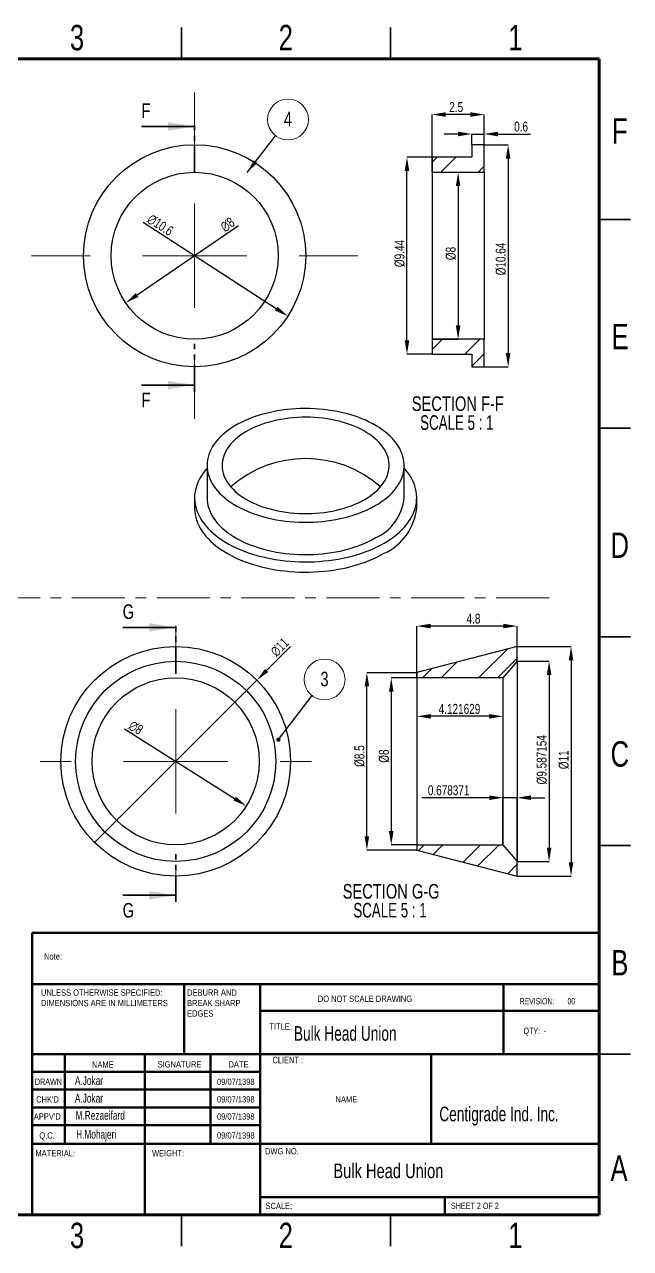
# Model space of a CAD drawing. Header units: millimetres. Extents: x 882 to 1669, y 507 to 913.
# Drawn here: x 1523.5 to 1668.6, y 619.6 to 912.9 of the extents above; entities that cross this region are included whole.
import ezdxf

# ---------------------------------------------------------------- set-up
doc = ezdxf.new("R2010")
doc.units = ezdxf.units.MM
doc.linetypes.add('CENTERX2', pattern=[20.32, 12.7, -2.54, 2.54, -2.54])
doc.linetypes.add('PHANTOM', pattern=[12.7, 6.35, -1.27, 1.27, -1.27, 1.27, -1.27])
doc.styles.add('SLDTEXTSTYLE0', font='TXT', dxfattribs={"width": 0.75})
doc.styles.add('SLDTEXTSTYLE1', font='TXT', dxfattribs={"width": 0.686449})
doc.styles.add('SLDTEXTSTYLE2', font='TXT', dxfattribs={"width": 0.652778})
doc.styles.add('SLDTEXTSTYLE3', font='TXT', dxfattribs={"width": 0.6875})
doc.styles.add('SLDTEXTSTYLE4', font='TXT', dxfattribs={"width": 0.7})
doc.styles.add('SLDTEXTSTYLE5', font='TXT', dxfattribs={"width": 0.678571})
doc.styles.add('SLDTEXTSTYLE6', font='TXT', dxfattribs={"width": 0.681818})
doc.styles.get("Standard").update_dxf_attribs({"font": 'arial.ttf'})
doc.dimstyles.new('SLDDIMSTYLE1', dxfattribs={"dimtxt": 0.18, "dimasz": 1.016, "dimexe": 0, "dimexo": 0.0625, "dimgap": 0, "dimtad": 0, "dimtih": 1, "dimtoh": 1, "dimdec": 0, "dimrnd": 1e-09, "dimzin": 0, "dimdsep": 46, "dimtxsty": 'Standard', "dimblk1": 'DOT', "dimblk2": 'DOT', "dimsah": 1, "dimcen": 0.09, "dimadec": 0, "dimazin": 0, "dimtfac": 1.016, "dimtdec": 0, "dimtofl": 0, "dimtmove": 0, "dimatfit": 3, "dimldrblk": 'DOT', "dimfxl": 1, "dimfrac": 2, "dimtolj": 1, "dimtzin": 0, "dimarcsym": 0})
doc.dimstyles.new('SLDDIMSTYLE10', dxfattribs={"dimtxt": 2.38125, "dimasz": 3.302, "dimexe": 0, "dimexo": 0.0625, "dimgap": 0.595312, "dimtad": 1, "dimdec": 1, "dimlfac": 0.2, "dimrnd": 1e-09, "dimzin": 12, "dimdsep": 46, "dimtxsty": 'SLDTEXTSTYLE0', "dimblk1": 'NONE', "dimsah": 1, "dimcen": 0, "dimadec": 0, "dimazin": 3, "dimtfac": 1, "dimtdec": 1, "dimtmove": 0, "dimatfit": 3, "dimldrblk": 'NONE', "dimfxl": 1, "dimfrac": 2, "dimtolj": 1, "dimtzin": 12, "dimarcsym": 0})
doc.dimstyles.new('SLDDIMSTYLE2', dxfattribs={"dimtxt": 0.18, "dimasz": 3.302, "dimexe": 0, "dimexo": 0.0625, "dimgap": 0, "dimtad": 0, "dimtih": 1, "dimtoh": 1, "dimdec": 0, "dimrnd": 1e-09, "dimzin": 0, "dimdsep": 46, "dimtxsty": 'Standard', "dimsah": 1, "dimcen": 0.09, "dimadec": 0, "dimazin": 0, "dimtfac": 3.302, "dimtdec": 0, "dimtofl": 0, "dimtmove": 0, "dimatfit": 3, "dimfxl": 1, "dimfrac": 2, "dimtolj": 1, "dimtzin": 0, "dimarcsym": 0})
doc.dimstyles.new('SLDDIMSTYLE6', dxfattribs={"dimtxt": 2.38125, "dimasz": 3.302, "dimexe": 0, "dimexo": 0.0625, "dimgap": 0.595312, "dimtad": 1, "dimdec": 1, "dimlfac": 0.2, "dimrnd": 1e-09, "dimzin": 12, "dimdsep": 46, "dimtxsty": 'SLDTEXTSTYLE0', "dimsah": 1, "dimcen": 0, "dimadec": 0, "dimazin": 3, "dimtfac": 1, "dimtdec": 1, "dimtmove": 0, "dimatfit": 3, "dimfxl": 1, "dimfrac": 2, "dimtolj": 1, "dimtzin": 12, "dimarcsym": 0})
doc.dimstyles.new('SLDDIMSTYLE7', dxfattribs={"dimtxt": 2.38125, "dimasz": 3.302, "dimexe": 0, "dimexo": 0.0625, "dimgap": 0.595312, "dimtad": 1, "dimdec": 6, "dimlfac": 0.2, "dimrnd": 1e-09, "dimzin": 12, "dimdsep": 46, "dimtxsty": 'SLDTEXTSTYLE0', "dimsah": 1, "dimcen": 0.09, "dimadec": 0, "dimazin": 3, "dimtfac": 1, "dimtdec": 1, "dimtofl": 0, "dimtmove": 0, "dimatfit": 3, "dimfxl": 1, "dimfrac": 2, "dimtolj": 1, "dimtzin": 12, "dimarcsym": 0})
doc.dimstyles.new('SLDDIMSTYLE8', dxfattribs={"dimtxt": 2.38125, "dimasz": 3.302, "dimexe": 0, "dimexo": 0.0625, "dimgap": 0.595312, "dimtad": 1, "dimdec": 6, "dimlfac": 0.2, "dimrnd": 1e-09, "dimzin": 12, "dimdsep": 46, "dimtxsty": 'SLDTEXTSTYLE0', "dimsah": 1, "dimcen": 0.09, "dimadec": 0, "dimazin": 3, "dimtfac": 1, "dimtdec": 1, "dimtmove": 0, "dimatfit": 0, "dimfxl": 1, "dimfrac": 2, "dimtolj": 1, "dimtzin": 12, "dimarcsym": 0})
doc.dimstyles.new('SLDDIMSTYLE9', dxfattribs={"dimtxt": 2.38125, "dimasz": 3.302, "dimexe": 0, "dimexo": 0.0625, "dimgap": 0.595312, "dimtad": 1, "dimdec": 6, "dimlfac": 0.2, "dimrnd": 1e-09, "dimdsep": 46, "dimtxsty": 'SLDTEXTSTYLE0', "dimsah": 1, "dimcen": 0.09, "dimadec": 0, "dimazin": 2, "dimtfac": 1, "dimtdec": 1, "dimtmove": 0, "dimatfit": 0, "dimfxl": 1, "dimfrac": 2, "dimtolj": 1, "dimtzin": 12, "dimarcsym": 0})
pattern_1 = [(45, (1251.1185, 617.688), (-6.7352, 6.7352), []), (45, (1255.609, 617.688), (-6.7352, 6.7352), [])]

# ---------------------------------------------------------------- blocks, each defined once
blk = doc.blocks.new('SW_NOTE_13')
at = {"color": 0, "linetype": 'Continuous', "lineweight": 0, "char_height": 1.5, "attachment_point": 1, "style": 'SLDTEXTSTYLE0'}
for s, insert in [('UNLESS OTHERWISE SPECIFIED:', (0, 1.93)), ('DIMENSIONS ARE IN MILLIMETERS', (0, -0.57))]:
    blk.add_mtext(s, dxfattribs=dict(at, insert=insert))
blk = doc.blocks.new('SW_NOTE_14')
at = {"color": 0, "linetype": 'Continuous', "lineweight": 0, "char_height": 1.5, "attachment_point": 1, "style": 'SLDTEXTSTYLE0'}
for s, insert in [('DEBURR AND', (0, 1.93)), ('BREAK SHARP', (0, -0.57)), ('EDGES', (0, -3.07))]:
    blk.add_mtext(s, dxfattribs=dict(at, insert=insert))
blk = doc.blocks.new('*D77')
at = {"color": 0, "linetype": 'Continuous', "lineweight": -2, "transparency": 16777216}
blk.add_line((1574.71, 864.64), (1550.43, 848.06), dxfattribs=at)
at = {"color": 0, "linetype": 'Continuous', "transparency": 16777216}
blk.add_solid([(1550.12, 848.51), (1550.75, 847.61), (1547.71, 846.2)], dxfattribs=at)
at = {"layer": 'Defpoints', "color": 0, "linetype": 'Continuous', "transparency": 16777216}
for p in [(1580.74, 868.76), (1547.71, 846.2)]:
    blk.add_point(p, dxfattribs=at)
at = {"color": 0, "linetype": 'Continuous', "lineweight": 18, "transparency": 16777216, "insert": (1570.08, 865.09), "char_height": 2.381, "attachment_point": 1, "rotation": 34.3419, "style": 'SLDTEXTSTYLE0'}
blk.add_mtext('\\A1;∅8', dxfattribs=at)
blk = doc.blocks.new('*D78')
at = {"color": 0, "linetype": 'Continuous', "lineweight": -2, "transparency": 16777216}
blk.add_line((1551.86, 865.49), (1583.77, 844.81), dxfattribs=at)
at = {"color": 0, "linetype": 'Continuous', "transparency": 16777216}
blk.add_solid([(1584.07, 845.27), (1583.47, 844.35), (1586.54, 843.01)], dxfattribs=at)
at = {"layer": 'Defpoints', "color": 0, "linetype": 'Continuous', "transparency": 16777216}
for p in [(1541.9, 871.95), (1586.54, 843.01)]:
    blk.add_point(p, dxfattribs=at)
at = {"color": 0, "linetype": 'Continuous', "lineweight": 18, "transparency": 16777216, "insert": (1553.97, 867.67), "char_height": 2.381, "attachment_point": 1, "rotation": 327.0557, "style": 'SLDTEXTSTYLE0'}
blk.add_mtext('\\A1;∅10.6', dxfattribs=at)
blk = doc.blocks.new('SW_NOTE_19')
at = {"color": 0, "linetype": 'Continuous', "lineweight": 0}
blk.add_circle((2.99, 3.88), 4.9, dxfattribs=at)
at = {"color": 0, "linetype": 'Continuous', "lineweight": 0, "insert": (2.96, 5.73), "char_height": 3.5, "attachment_point": 2, "style": 'SLDTEXTSTYLE0'}
blk.add_mtext('4', dxfattribs=at)
blk = doc.blocks.new('SW_CENTERMARKSYMBOL_2')
at = {"color": 0, "linetype": 'Continuous', "lineweight": 0}
for p, q in [((0, 25), (0, 39.1)), ((0, 0), (0, 12.5)), ((-25, 0), (-39.1, 0)), ((0, 0), (-12.5, 0)), ((0, 0), (0, -12.5)), ((0, 0), (12.5, 0)), ((25, 0), (39.1, 0)), ((0, -25), (0, -39.1))]:
    blk.add_line(p, q, dxfattribs=at)
blk = doc.blocks.new('*D79')
at = {"color": 0, "linetype": 'Continuous', "lineweight": -2, "transparency": 16777216}
for p, q in [((1621.14, 877.48), (1627.33, 877.48)), ((1627.33, 874.18), (1627.33, 840.78)), ((1621.14, 837.48), (1627.33, 837.48))]:
    blk.add_line(p, q, dxfattribs=at)
at = {"color": 0, "linetype": 'Continuous', "transparency": 16777216}
for points in [[(1626.78, 874.18), (1627.88, 874.18), (1627.33, 877.48)], [(1626.78, 840.78), (1627.88, 840.78), (1627.33, 837.48)]]:
    blk.add_solid(points, dxfattribs=at)
at = {"layer": 'Defpoints', "color": 0, "linetype": 'Continuous', "transparency": 16777216}
for p in [(1621.08, 877.48), (1621.08, 837.48), (1627.33, 837.48)]:
    blk.add_point(p, dxfattribs=at)
at = {"color": 0, "linetype": 'Continuous', "lineweight": 18, "transparency": 16777216, "insert": (1624.36, 858.02), "char_height": 2.381, "attachment_point": 2, "rotation": 90, "style": 'SLDTEXTSTYLE0'}
blk.add_mtext('\\A1;%%c8', dxfattribs=at)
blk = doc.blocks.new('*D80')
at = {"color": 0, "linetype": 'Continuous', "lineweight": -2, "transparency": 16777216}
for p, q in [((1621.02, 881.08), (1615.08, 881.08)), ((1615.08, 837.18), (1615.08, 877.78)), ((1621.02, 833.88), (1615.08, 833.88))]:
    blk.add_line(p, q, dxfattribs=at)
at = {"color": 0, "linetype": 'Continuous', "transparency": 16777216}
for points in [[(1614.53, 877.78), (1615.63, 877.78), (1615.08, 881.08)], [(1614.53, 837.18), (1615.63, 837.18), (1615.08, 833.88)]]:
    blk.add_solid(points, dxfattribs=at)
at = {"layer": 'Defpoints', "color": 0, "linetype": 'Continuous', "transparency": 16777216}
for p in [(1615.08, 881.08), (1621.08, 881.08), (1621.08, 833.88)]:
    blk.add_point(p, dxfattribs=at)
at = {"color": 0, "linetype": 'Continuous', "lineweight": 18, "transparency": 16777216, "insert": (1612.1, 858.02), "char_height": 2.3813, "attachment_point": 2, "rotation": 90, "style": 'SLDTEXTSTYLE0'}
blk.add_mtext('\\A1;%%c9.44', dxfattribs=at)
blk = doc.blocks.new('*D81')
at = {"color": 0, "linetype": 'Continuous', "lineweight": -2, "transparency": 16777216}
for p, q in [((1621.08, 877.54), (1621.08, 891.31)), ((1630.28, 891.31), (1624.38, 891.31)), ((1633.58, 877.54), (1633.58, 891.31))]:
    blk.add_line(p, q, dxfattribs=at)
at = {"color": 0, "linetype": 'Continuous', "transparency": 16777216}
for points in [[(1624.38, 891.86), (1624.38, 890.76), (1621.08, 891.31)], [(1630.28, 891.86), (1630.28, 890.76), (1633.58, 891.31)]]:
    blk.add_solid(points, dxfattribs=at)
at = {"layer": 'Defpoints', "color": 0, "linetype": 'Continuous', "transparency": 16777216}
for p in [(1621.08, 891.31), (1621.08, 877.48), (1633.58, 877.48)]:
    blk.add_point(p, dxfattribs=at)
at = {"color": 0, "linetype": 'Continuous', "lineweight": 18, "transparency": 16777216, "insert": (1626.88, 894.29), "char_height": 2.381, "attachment_point": 2, "style": 'SLDTEXTSTYLE0'}
blk.add_mtext('\\A1;2.5', dxfattribs=at)
blk = doc.blocks.new('*D82')
at = {"color": 0, "linetype": 'Continuous', "lineweight": -2, "transparency": 16777216}
for p, q in [((1627.28, 886.65), (1623.98, 886.65)), ((1630.58, 884.14), (1630.58, 886.65)), ((1630.58, 886.65), (1633.58, 886.65)), ((1633.58, 884.14), (1633.58, 886.65)), ((1636.88, 886.65), (1644.65, 886.65))]:
    blk.add_line(p, q, dxfattribs=at)
at = {"color": 0, "linetype": 'Continuous', "transparency": 16777216}
for points in [[(1627.28, 887.2), (1627.28, 886.1), (1630.58, 886.65)], [(1636.88, 887.2), (1636.88, 886.1), (1633.58, 886.65)]]:
    blk.add_solid(points, dxfattribs=at)
at = {"layer": 'Defpoints', "color": 0, "linetype": 'Continuous', "transparency": 16777216}
for p in [(1630.58, 886.65), (1630.58, 884.08), (1633.58, 884.08)]:
    blk.add_point(p, dxfattribs=at)
at = {"color": 0, "linetype": 'Continuous', "lineweight": 18, "transparency": 16777216, "insert": (1642.42, 889.63), "char_height": 2.381, "attachment_point": 2, "style": 'SLDTEXTSTYLE0'}
blk.add_mtext('\\A1;0.6', dxfattribs=at)
blk = doc.blocks.new('*D83')
at = {"color": 0, "linetype": 'Continuous', "lineweight": -2, "transparency": 16777216}
for p, q in [((1633.64, 884.08), (1639.31, 884.08)), ((1639.31, 880.78), (1639.31, 834.18)), ((1633.64, 830.88), (1639.31, 830.88))]:
    blk.add_line(p, q, dxfattribs=at)
at = {"color": 0, "linetype": 'Continuous', "transparency": 16777216}
for points in [[(1638.75, 880.78), (1639.86, 880.78), (1639.31, 884.08)], [(1638.75, 834.18), (1639.86, 834.18), (1639.31, 830.88)]]:
    blk.add_solid(points, dxfattribs=at)
at = {"layer": 'Defpoints', "color": 0, "linetype": 'Continuous', "transparency": 16777216}
for p in [(1633.58, 884.08), (1633.58, 830.88), (1639.31, 830.88)]:
    blk.add_point(p, dxfattribs=at)
at = {"color": 0, "linetype": 'Continuous', "lineweight": 18, "transparency": 16777216, "insert": (1636.33, 856.71), "char_height": 2.3813, "attachment_point": 2, "rotation": 90, "style": 'SLDTEXTSTYLE0'}
blk.add_mtext('\\A1;%%c10.64', dxfattribs=at)
blk = doc.blocks.new('SW_NOTE_20')
at = {"color": 0, "linetype": 'Continuous', "lineweight": 0, "char_height": 3.5, "attachment_point": 2}
for s, insert, style in [('SECTION F-F', (13.18, 4.51), 'SLDTEXTSTYLE0'), ('SCALE 5 : 1', (12.96, -0.01), 'SLDTEXTSTYLE6')]:
    blk.add_mtext(s, dxfattribs=dict(at, insert=insert, style=style))
blk = doc.blocks.new('*D84')
at = {"color": 0, "linetype": 'Continuous', "lineweight": -2, "transparency": 16777216}
for p, q in [((1587.18, 763.83), (1581.47, 758.13)), ((1540.25, 716.9), (1579.14, 755.79))]:
    blk.add_line(p, q, dxfattribs=at)
at = {"color": 0, "linetype": 'Continuous', "transparency": 16777216}
blk.add_solid([(1581.08, 758.51), (1581.86, 757.74), (1579.14, 755.79)], dxfattribs=at)
at = {"layer": 'Defpoints', "color": 0, "linetype": 'Continuous', "transparency": 16777216}
for p in [(1579.14, 755.79), (1540.25, 716.9)]:
    blk.add_point(p, dxfattribs=at)
at = {"color": 0, "linetype": 'Continuous', "lineweight": 18, "transparency": 16777216, "insert": (1582.12, 762.99), "char_height": 2.381, "attachment_point": 1, "rotation": 45, "style": 'SLDTEXTSTYLE0'}
blk.add_mtext('\\A1;∅11', dxfattribs=at)
blk = doc.blocks.new('_NONE')
blk = doc.blocks.new('*D85')
at = {"color": 0, "linetype": 'Continuous', "lineweight": -2, "transparency": 16777216}
blk.add_line((1547.39, 744.12), (1573.81, 727.43), dxfattribs=at)
at = {"color": 0, "linetype": 'Continuous', "transparency": 16777216}
blk.add_solid([(1574.1, 727.89), (1573.52, 726.96), (1576.6, 725.66)], dxfattribs=at)
at = {"layer": 'Defpoints', "color": 0, "linetype": 'Continuous', "transparency": 16777216}
for p in [(1542.79, 747.03), (1576.6, 725.66)]:
    blk.add_point(p, dxfattribs=at)
at = {"color": 0, "linetype": 'Continuous', "lineweight": 18, "transparency": 16777216, "insert": (1549.48, 746.32), "char_height": 2.381, "attachment_point": 1, "rotation": 327.7147, "style": 'SLDTEXTSTYLE0'}
blk.add_mtext('\\A1;∅8', dxfattribs=at)
blk = doc.blocks.new('SW_NOTE_21')
at = {"color": 0, "linetype": 'Continuous', "lineweight": 0}
blk.add_circle((2.98, 3.88), 4.9, dxfattribs=at)
at = {"color": 0, "linetype": 'Continuous', "lineweight": 0, "insert": (2.95, 5.74), "char_height": 3.5, "attachment_point": 2, "style": 'SLDTEXTSTYLE0'}
blk.add_mtext('3', dxfattribs=at)
blk = doc.blocks.new('_DOT')
at = {"color": 0, "linetype": 'ByBlock', "lineweight": -2}
blk.add_line((-0.5, 0), (-1, 0), dxfattribs=at)
at = {"color": 0, "linetype": 'ByBlock', "const_width": 0.5}
blk.add_lwpolyline([(-0.25, 0, 1), (0.25, 0, 1)], format="xyb", close=True, dxfattribs=at)
blk = doc.blocks.new('SW_CENTERMARKSYMBOL_3')
at = {"color": 0, "linetype": 'Continuous', "lineweight": 0}
for p, q in [((0, 25), (0, 32.5)), ((0, 0), (0, 12.5)), ((-25, 0), (-32.5, 0)), ((0, 0), (-12.5, 0)), ((0, 0), (0, -12.5)), ((0, 0), (12.5, 0)), ((25, 0), (32.5, 0)), ((0, -25), (0, -32.5))]:
    blk.add_line(p, q, dxfattribs=at)
blk = doc.blocks.new('*D97')
at = {"color": 0, "linetype": 'Continuous', "lineweight": -2, "transparency": 16777216}
for p, q in [((1617.46, 756.41), (1617.46, 768.75)), ((1638.16, 768.75), (1620.76, 768.75)), ((1641.46, 760.38), (1641.46, 768.75))]:
    blk.add_line(p, q, dxfattribs=at)
at = {"color": 0, "linetype": 'Continuous', "transparency": 16777216}
for points in [[(1620.76, 769.3), (1620.76, 768.2), (1617.46, 768.75)], [(1638.16, 769.3), (1638.16, 768.2), (1641.46, 768.75)]]:
    blk.add_solid(points, dxfattribs=at)
at = {"layer": 'Defpoints', "color": 0, "linetype": 'Continuous', "transparency": 16777216}
for p in [(1617.46, 768.75), (1641.46, 760.31), (1617.46, 756.34)]:
    blk.add_point(p, dxfattribs=at)
at = {"color": 0, "linetype": 'Continuous', "lineweight": 18, "transparency": 16777216, "insert": (1631.01, 771.73), "char_height": 2.381, "attachment_point": 2, "style": 'SLDTEXTSTYLE0'}
blk.add_mtext('\\A1;4.8', dxfattribs=at)
blk = doc.blocks.new('*D98')
at = {"color": 0, "linetype": 'Continuous', "lineweight": -2, "transparency": 16777216}
for p, q in [((1617.46, 756.28), (1617.46, 747.13)), ((1638.07, 756.28), (1638.07, 747.13)), ((1634.77, 747.13), (1620.76, 747.13))]:
    blk.add_line(p, q, dxfattribs=at)
at = {"color": 0, "linetype": 'Continuous', "transparency": 16777216}
for points in [[(1620.76, 747.68), (1620.76, 746.58), (1617.46, 747.13)], [(1634.77, 747.68), (1634.77, 746.58), (1638.07, 747.13)]]:
    blk.add_solid(points, dxfattribs=at)
at = {"layer": 'Defpoints', "color": 0, "linetype": 'Continuous', "transparency": 16777216}
for p in [(1617.46, 756.34), (1638.07, 756.34), (1617.46, 747.13)]:
    blk.add_point(p, dxfattribs=at)
at = {"color": 0, "linetype": 'Continuous', "lineweight": 18, "transparency": 16777216, "insert": (1627.66, 750.1), "char_height": 2.3813, "attachment_point": 2, "style": 'SLDTEXTSTYLE0'}
blk.add_mtext('\\A1;4.121629', dxfattribs=at)
blk = doc.blocks.new('*D99')
at = {"color": 0, "linetype": 'Continuous', "lineweight": -2, "transparency": 16777216}
for p, q in [((1617.4, 756.34), (1611.32, 756.34)), ((1611.32, 753.04), (1611.32, 719.65)), ((1617.4, 716.34), (1611.32, 716.34))]:
    blk.add_line(p, q, dxfattribs=at)
at = {"color": 0, "linetype": 'Continuous', "transparency": 16777216}
for points in [[(1610.77, 753.04), (1611.87, 753.04), (1611.32, 756.34)], [(1610.77, 719.65), (1611.87, 719.65), (1611.32, 716.34)]]:
    blk.add_solid(points, dxfattribs=at)
at = {"layer": 'Defpoints', "color": 0, "linetype": 'Continuous', "transparency": 16777216}
for p in [(1617.46, 756.34), (1611.32, 716.34), (1617.46, 716.34)]:
    blk.add_point(p, dxfattribs=at)
at = {"color": 0, "linetype": 'Continuous', "lineweight": 18, "transparency": 16777216, "insert": (1608.35, 737.6), "char_height": 2.381, "attachment_point": 2, "rotation": 90, "style": 'SLDTEXTSTYLE0'}
blk.add_mtext('\\A1;%%c8', dxfattribs=at)
blk = doc.blocks.new('*D100')
at = {"color": 0, "linetype": 'Continuous', "lineweight": -2, "transparency": 16777216}
for p, q in [((1617.4, 757.59), (1605.48, 757.59)), ((1605.48, 718.4), (1605.48, 754.29)), ((1617.4, 715.09), (1605.48, 715.09))]:
    blk.add_line(p, q, dxfattribs=at)
at = {"color": 0, "linetype": 'Continuous', "transparency": 16777216}
for points in [[(1604.93, 754.29), (1606.03, 754.29), (1605.48, 757.59)], [(1604.93, 718.4), (1606.03, 718.4), (1605.48, 715.09)]]:
    blk.add_solid(points, dxfattribs=at)
at = {"layer": 'Defpoints', "color": 0, "linetype": 'Continuous', "transparency": 16777216}
for p in [(1605.48, 757.59), (1617.46, 757.59), (1617.46, 715.09)]:
    blk.add_point(p, dxfattribs=at)
at = {"color": 0, "linetype": 'Continuous', "lineweight": 18, "transparency": 16777216, "insert": (1602.5, 737.6), "char_height": 2.381, "attachment_point": 2, "rotation": 90, "style": 'SLDTEXTSTYLE0'}
blk.add_mtext('\\A1;%%c8.5', dxfattribs=at)
blk = doc.blocks.new('*D101')
at = {"color": 0, "linetype": 'Continuous', "lineweight": -2, "transparency": 16777216}
for p, q in [((1641.52, 763.84), (1654.38, 763.84)), ((1654.38, 760.54), (1654.38, 712.15)), ((1641.52, 708.84), (1654.38, 708.84))]:
    blk.add_line(p, q, dxfattribs=at)
at = {"color": 0, "linetype": 'Continuous', "transparency": 16777216}
for points in [[(1653.83, 760.54), (1654.93, 760.54), (1654.38, 763.84)], [(1653.83, 712.15), (1654.93, 712.15), (1654.38, 708.84)]]:
    blk.add_solid(points, dxfattribs=at)
at = {"layer": 'Defpoints', "color": 0, "linetype": 'Continuous', "transparency": 16777216}
for p in [(1641.46, 763.84), (1641.46, 708.84), (1654.38, 708.84)]:
    blk.add_point(p, dxfattribs=at)
at = {"color": 0, "linetype": 'Continuous', "lineweight": 18, "transparency": 16777216, "insert": (1651.4, 736.72), "char_height": 2.381, "attachment_point": 2, "rotation": 90, "style": 'SLDTEXTSTYLE0'}
blk.add_mtext('\\A1;%%c11', dxfattribs=at)
blk = doc.blocks.new('*D102')
at = {"color": 0, "linetype": 'Continuous', "lineweight": -2, "transparency": 16777216}
for p, q in [((1641.52, 760.31), (1649.12, 760.31)), ((1649.12, 757.01), (1649.12, 715.68)), ((1641.52, 712.38), (1649.12, 712.38))]:
    blk.add_line(p, q, dxfattribs=at)
at = {"color": 0, "linetype": 'Continuous', "transparency": 16777216}
for points in [[(1648.56, 757.01), (1649.67, 757.01), (1649.12, 760.31)], [(1648.56, 715.68), (1649.67, 715.68), (1649.12, 712.38)]]:
    blk.add_solid(points, dxfattribs=at)
at = {"layer": 'Defpoints', "color": 0, "linetype": 'Continuous', "transparency": 16777216}
for p in [(1641.46, 760.31), (1641.46, 712.38), (1649.12, 712.38)]:
    blk.add_point(p, dxfattribs=at)
at = {"color": 0, "linetype": 'Continuous', "lineweight": 18, "transparency": 16777216, "insert": (1646.14, 736.72), "char_height": 2.3813, "attachment_point": 2, "rotation": 90, "style": 'SLDTEXTSTYLE0'}
blk.add_mtext('\\A1;%%c9.587154', dxfattribs=at)
blk = doc.blocks.new('*D103')
at = {"color": 0, "linetype": 'Continuous', "lineweight": -2, "transparency": 16777216}
for p, q in [((1634.77, 727.63), (1618.66, 727.63)), ((1638.07, 716.41), (1638.07, 727.63)), ((1641.46, 727.63), (1638.07, 727.63)), ((1641.46, 712.44), (1641.46, 727.63)), ((1644.76, 727.63), (1648.06, 727.63))]:
    blk.add_line(p, q, dxfattribs=at)
at = {"color": 0, "linetype": 'Continuous', "transparency": 16777216}
for points in [[(1634.77, 728.18), (1634.77, 727.08), (1638.07, 727.63)], [(1644.76, 728.18), (1644.76, 727.08), (1641.46, 727.63)]]:
    blk.add_solid(points, dxfattribs=at)
at = {"layer": 'Defpoints', "color": 0, "linetype": 'Continuous', "transparency": 16777216}
for p in [(1638.07, 727.63), (1638.07, 716.34), (1641.46, 712.38)]:
    blk.add_point(p, dxfattribs=at)
at = {"color": 0, "linetype": 'Continuous', "lineweight": 18, "transparency": 16777216, "insert": (1625.06, 730.6), "char_height": 2.3813, "attachment_point": 2, "style": 'SLDTEXTSTYLE0'}
blk.add_mtext('\\A1;0.678371', dxfattribs=at)
blk = doc.blocks.new('SW_NOTE_22')
at = {"color": 0, "linetype": 'Continuous', "lineweight": 0, "char_height": 3.5, "attachment_point": 2}
for s, insert, style in [('SECTION G-G', (15.04, 4.51), 'SLDTEXTSTYLE0'), ('SCALE 5 : 1', (14.77, -0.01), 'SLDTEXTSTYLE6')]:
    blk.add_mtext(s, dxfattribs=dict(at, insert=insert, style=style))

msp = doc.modelspace()

# ---------------------------------------------------------------- hatches: boundary and pattern name
at = {"linetype": 'Continuous', "lineweight": 18}
h = msp.add_hatch(dxfattribs=at)
h.set_pattern_fill('ANSI32', style=0)
h.set_pattern_definition(pattern_1)
h.paths.add_polyline_path([(1621.0817144, 881.0794601), (1621.0817144, 877.4794601), (1633.5817144, 877.4794601), (1633.5817144, 884.0794601), (1630.5817144, 884.0794601), (1630.5817144, 881.0794601)], flags=0)
h = msp.add_hatch(dxfattribs=at)
h.set_pattern_fill('ANSI32', style=0)
h.set_pattern_definition(pattern_1)
h.paths.add_polyline_path([(1633.5817144, 830.8794601), (1633.5817144, 837.4794601), (1621.0817144, 837.4794601), (1621.0817144, 833.8794601), (1630.5817144, 833.8794601), (1630.5817144, 830.8794601)], flags=0)
h = msp.add_hatch(dxfattribs=at)
h.set_pattern_fill('ANSI32', style=0)
h.set_pattern_definition(pattern_1)
h.paths.add_polyline_path([(1641.459882, 763.8449185), (1617.459882, 757.5949185), (1617.459882, 756.3449185), (1638.0680273, 756.3449185), (1641.459882, 760.3128023)], flags=0)
h = msp.add_hatch(dxfattribs=at)
h.set_pattern_fill('ANSI32', style=0)
h.set_pattern_definition(pattern_1)
h.paths.add_polyline_path([(1638.0680273, 716.3449185), (1617.459882, 716.3449185), (1617.459882, 715.0949185), (1641.459882, 708.8449185), (1641.459882, 712.3770346)], flags=0)

# ---------------------------------------------------------------- linework, layer by layer
at = {"color": 7, "linetype": 'Continuous', "lineweight": 35}
for p, q in [((1561.1184997, 904.6882634), (1561.1184997, 912.1882634)), ((1611.1184997, 904.6882634), (1611.1184997, 912.1882634)), ((1551.5219087, 888.4634601), (1564.2219087, 888.4634601)), ((1661.1184997, 866.1882634), (1668.6184997, 866.1882634)), ((1551.5219087, 826.4954601), (1564.2219087, 826.4954601)), ((1661.1184997, 816.1882634), (1668.6184997, 816.1882634)), ((1546.9936138, 768.4449185), (1559.6936138, 768.4449185)), ((1668.6184997, 766.1882634), (1661.1184997, 766.1882634)), ((1661.1184997, 766.1882634), (1668.6184997, 766.1882634)), ((1661.1184997, 716.1882634), (1668.6184997, 716.1882634)), ((1546.9936138, 704.2449185), (1559.6936138, 704.2449185)), ((1661.1184997, 666.1882634), (1668.6184997, 666.1882634)), ((1561.1184997, 627.6882634), (1561.1184997, 620.1882634)), ((1611.1184997, 627.6882634), (1611.1184997, 620.1882634))]:
    msp.add_line(p, q, dxfattribs=at)
at = {"color": 7, "linetype": 'Continuous', "lineweight": 70}
for p, q in [((1261.1184997, 904.6882634), (1661.1184997, 904.6882634)), ((1661.1184997, 904.6882634), (1661.1184997, 627.6882634)), ((1661.1184997, 627.6882634), (1261.1184997, 627.6882634))]:
    msp.add_line(p, q, dxfattribs=at)
at = {"color": 7, "linetype": 'PHANTOM', "lineweight": 35}
for p, q in [((1564.2219087, 877.3509601), (1564.2219087, 890.0509601)), ((1564.2219087, 824.9079601), (1564.2219087, 837.6143101)), ((1559.6936138, 757.3324185), (1559.6936138, 770.0324185)), ((1559.6936138, 702.6574185), (1559.6936138, 715.3637685))]:
    msp.add_line(p, q, dxfattribs=at)
at = {"color": 7, "linetype": 'Continuous', "lineweight": 25}
for p, q in [((1630.5817143, 884.0794583), (1630.5817143, 881.0794588)), ((1633.5817144, 884.0794583), (1630.5817143, 884.0794583)), ((1633.5817144, 877.4794593), (1633.5817144, 884.0794583)), ((1630.5817143, 881.0794588), (1621.0817147, 881.0794588)), ((1621.0817147, 881.0794588), (1621.0817147, 877.4794593)), ((1621.0817147, 877.4794593), (1621.0817147, 837.4794602)), ((1621.0817147, 877.4794593), (1633.5817144, 877.4794593)), ((1633.5817144, 877.4794593), (1633.5817144, 837.4794602)), ((1633.5817144, 837.4794602), (1621.0817147, 837.4794602)), ((1621.0817147, 837.4794602), (1621.0817147, 833.8794601)), ((1633.5817144, 830.8794601), (1633.5817144, 837.4794602)), ((1621.0817147, 833.8794601), (1630.5817143, 833.8794601)), ((1630.5817143, 833.8794601), (1630.5817143, 830.8794601)), ((1630.5817143, 830.8794601), (1633.5817144, 830.8794601)), ((1567.2068029, 807.2480966), (1567.2068029, 799.4909593)), ((1614.4068026, 799.4909588), (1614.4068026, 807.2480962)), ((1564.2068026, 799.4909588), (1564.2068026, 797.0413362)), ((1617.4068045, 797.0413358), (1617.4068045, 799.4909583)), ((1641.4598819, 763.8449183), (1617.4598819, 757.5949196)), ((1641.4598819, 760.312803), (1641.4598819, 763.8449183)), ((1641.4598819, 760.312803), (1638.0680272, 756.3449194)), ((1641.4598819, 760.312803), (1641.4598819, 712.377034)), ((1617.4598819, 757.5949196), (1617.4598819, 756.3449194)), ((1638.0680272, 756.3449194), (1617.4598819, 756.3449194)), ((1617.4598819, 756.3449194), (1617.4598819, 716.3449175)), ((1638.0680272, 756.3449194), (1638.0680272, 716.3449175)), ((1617.4598819, 716.3449175), (1638.0680272, 716.3449175)), ((1617.4598819, 716.3449175), (1617.4598819, 715.0949173)), ((1638.0680272, 716.3449175), (1641.4598819, 712.377034)), ((1617.4598819, 715.0949173), (1641.4598819, 708.8449186)), ((1641.4598819, 708.8449186), (1641.4598819, 712.377034))]:
    msp.add_line(p, q, dxfattribs=at)
at = {"color": 7, "linetype": 'CENTERX2', "lineweight": 18}
msp.add_line((1514.5007659, 775.5461707), (1649.375745, 775.5461707), dxfattribs=at)
at = {"color": 7, "linetype": 'Continuous', "lineweight": 50}
for p, q in [((1525.3184997, 695.2852688), (1661.1184997, 695.2852688)), ((1525.3184997, 695.2852688), (1525.3184997, 682.9382634)), ((1525.3184997, 682.9382634), (1661.1184997, 682.9382634)), ((1525.3184997, 682.9382634), (1525.3184997, 627.9382634)), ((1561.7184997, 682.9382634), (1561.7184997, 666.1882634)), ((1579.9184997, 682.9382634), (1579.9184997, 627.6882634)), ((1638.208526, 666.1882634), (1638.208526, 682.9382634)), ((1661.1184997, 676.5632634), (1579.9184997, 676.5632634)), ((1661.1184997, 666.1882634), (1525.3184997, 666.1882634)), ((1533.1184997, 666.1882634), (1533.1184997, 644.6882634)), ((1552.3094521, 666.1882634), (1552.3094521, 627.9382634)), ((1568.0245759, 666.1882634), (1568.0245759, 644.6882634)), ((1579.9184997, 627.9382634), (1579.9184997, 666.1882634)), ((1620.9044398, 644.6882634), (1620.9044398, 666.1882634)), ((1579.9184997, 661.9382634), (1525.3184997, 661.9382634)), ((1579.9184997, 657.6882634), (1525.3184997, 657.6882634)), ((1579.9184997, 653.4382634), (1525.3184997, 653.4382634)), ((1579.9184997, 649.1882634), (1525.3184997, 649.1882634)), ((1535.7184997, 644.6882634), (1525.3184997, 644.6882634)), ((1535.7184997, 644.6882634), (1661.1184997, 644.6882634)), ((1579.9184997, 631.9382634), (1661.1184997, 631.9382634)), ((1624.1184997, 627.6882634), (1624.1184997, 631.9382634))]:
    msp.add_line(p, q, dxfattribs=at)
at = {"color": 7, "linetype": 'Continuous', "lineweight": 25, "flags": 128}
for points in [[(1607.4945218, 797.6144812), (1608.2639727, 798.0801706), (1608.9944673, 798.5663186), (1609.6843793, 799.0718384), (1610.3321695, 799.5956018), (1610.9363895, 800.1364419), (1611.4956917, 800.6931511), (1612.0088309, 801.264486), (1612.4746568, 801.8491743), (1612.8921358, 802.4459083), (1613.2603334, 803.0533579), (1613.5784293, 803.6701675), (1613.8457128, 804.2949611), (1614.0615861, 804.9263445), (1614.225567, 805.5629101), (1614.3372956, 806.2032336), (1614.3965161, 806.84589), (1614.4030991, 807.4894435), (1614.3570298, 808.1324582), (1614.2584111, 808.7734993), (1614.1074628, 809.411137), (1613.9045191, 810.0439484), (1613.6500394, 810.6705202), (1613.3445851, 811.2894564), (1612.9888393, 811.899374), (1612.583599, 812.4989139), (1612.1297647, 813.086735), (1611.6283506, 813.6615297), (1611.0804761, 814.2220128), (1610.487363, 814.7669357), (1609.8503347, 815.2950797), (1609.1708123, 815.8052674), (1608.4503136, 816.296362), (1607.6904454, 816.7672648), (1606.8929019, 817.2169276), (1606.0594644, 817.6443466), (1605.1919926, 818.0485663), (1604.2924216, 818.428686), (1603.3627601, 818.7838581), (1602.40508, 819.1132894), (1601.4215207, 819.4162447), (1600.4142744, 819.6920478), (1599.3855908, 819.9400842), (1598.3377642, 820.1597995), (1597.2731348, 820.3507036), (1596.1940742, 820.5123702), (1595.1029936, 820.6444398), (1594.0023262, 820.7466165), (1592.8945288, 820.8186732), (1591.7820722, 820.8604483), (1590.6674395, 820.8718487), (1589.5531182, 820.8528496), (1588.4415942, 820.8034929), (1587.3353477, 820.7238884), (1586.2368475, 820.6142144), (1585.1485452, 820.4747158), (1584.0728675, 820.3057026), (1583.0122171, 820.1075536), (1581.9689586, 819.8807095), (1580.9454214, 819.6256775), (1579.9438882, 819.343026), (1578.9665947, 819.0333861), (1578.0157215, 818.6974487), (1577.09339, 818.3359632), (1576.2016584, 817.9497363), (1575.3425167, 817.53963), (1574.5178819, 817.1065591), (1573.7295941, 816.6514902), (1572.9794121, 816.1754387), (1572.2690101, 815.6794667), (1571.599973, 815.1646811), (1570.9737939, 814.6322304), (1570.3918702, 814.083303), (1569.8555, 813.5191235), (1569.3658802, 812.9409507), (1568.924104, 812.3500752), (1568.5311559, 811.7478149), (1568.1879146, 811.1355145), (1567.8951434, 810.5145389), (1567.6534986, 809.8862754), (1567.4635169, 809.2521247), (1567.3256231, 808.6135022), (1567.2401255, 807.9718331), (1567.2072145, 807.3285491), (1567.2269626, 806.6850853), (1567.2993272, 806.0428778), (1567.4241465, 805.40336), (1567.601141, 804.7679582), (1567.8299169, 804.1380907), (1568.1099621, 803.5151623), (1568.4406535, 802.9005649), (1568.8212528, 802.2956674), (1569.2509111, 801.7018211), (1569.7286678, 801.1203501), (1570.2534587, 800.5525535), (1570.8241122, 799.9996965), (1571.4393549, 799.4630143), (1572.097813, 798.9437031), (1572.7980178, 798.4429222), (1573.5384095, 797.961789), (1574.3173327, 797.5013769), (1575.1330487, 797.0627144), (1575.9837417, 796.6467793), (1576.8675084, 796.2544994), (1577.7823799, 795.8867508), (1578.7263162, 795.5443539), (1579.6972067, 795.2280727), (1580.6928881, 794.9386124), (1581.7111346, 794.6766195), (1582.7496807, 794.4426792), (1583.8062034, 794.2373116), (1584.8783484, 794.0609765), (1585.9637203, 793.9140685), (1587.0599006, 793.7969117), (1588.1644411, 793.7097711), (1589.2748772, 793.6528397), (1590.3887319, 793.6262445), (1591.5035202, 793.6300447), (1592.6167543, 793.664232), (1593.7259474, 793.7287316), (1594.8286308, 793.8233957), (1595.9223374, 793.9480167), (1597.0046289, 794.1023162), (1598.0730902, 794.2859491), (1599.1253377, 794.498505), (1600.1590234, 794.7395105), (1601.171843, 795.0084261), (1602.1615313, 795.304655), (1603.1258845, 795.6275333), (1604.0627484, 795.9763421), (1604.9700316, 796.3503034), (1605.8457124, 796.7485811), (1606.6878368, 797.1702867), (1607.4945218, 797.6144812)], [(1604.9489378, 799.0840156), (1605.6525978, 799.511527), (1606.3175251, 799.9592232), (1606.9419855, 800.4259359), (1607.5243535, 800.9104454), (1608.0631042, 801.4114912), (1608.5568369, 801.9277628), (1609.0042615, 802.4579148), (1609.4042116, 803.000563), (1609.7556451, 803.5542923), (1610.057638, 804.1176604), (1610.3094135, 804.6891928), (1610.5103042, 805.2674032), (1610.6597946, 805.8507797), (1610.757488, 806.4378026), (1610.8031334, 807.0269391), (1610.7966105, 807.6166526), (1610.7379367, 808.2054037), (1610.6272633, 808.7916586), (1610.4648819, 809.373886), (1610.2512163, 809.9505668), (1609.9868214, 810.5201983), (1609.672387, 811.0812931), (1609.3087354, 811.632387), (1608.8968142, 812.1720426), (1608.4376967, 812.6988531), (1607.932584, 813.2114421), (1607.3827915, 813.708474), (1606.7897541, 814.188652), (1606.1550193, 814.6507216), (1605.4802433, 815.0934795), (1604.7671844, 815.5157701), (1604.0177065, 815.9164908), (1603.2337619, 816.2945961), (1602.4173964, 816.649101), (1601.5707395, 816.9790792), (1600.6960022, 817.2836706), (1599.795464, 817.5620803), (1598.8714758, 817.813582), (1597.9264488, 818.0375195), (1596.9628467, 818.2333088), (1595.9831836, 818.4004385), (1594.9900162, 818.5384733), (1593.9859358, 818.6470531), (1592.9735615, 818.7258939), (1591.9555336, 818.7747906), (1590.9345089, 818.7936152), (1589.9131512, 818.7823191), (1588.8941252, 818.7409315), (1587.8800885, 818.6695603), (1586.8736881, 818.5683922), (1585.8775481, 818.4376904), (1584.8942685, 818.2777963), (1583.9264137, 818.0891268), (1582.9765091, 817.8721746), (1582.0470326, 817.6275051), (1581.1404099, 817.3557572), (1580.2590052, 817.0576394), (1579.4051187, 816.7339296), (1578.5809779, 816.3854723), (1577.7887329, 816.0131768), (1577.0304505, 815.6180141), (1576.308109, 815.2010153), (1575.6235931, 814.7632682), (1574.9786884, 814.3059149), (1574.3750772, 813.8301485), (1573.8143348, 813.3372103), (1573.2979235, 812.8283862), (1572.8271914, 812.305004), (1572.4033655, 811.7684287), (1572.0275524, 811.2200604), (1571.7007318, 810.6613297), (1571.4237573, 810.0936945), (1571.1973505, 809.5186352), (1571.0221032, 808.9376525), (1570.8984713, 808.3522616), (1570.826778, 807.7639904), (1570.8072106, 807.1743732), (1570.8398193, 806.5849482), (1570.92452, 805.9972532), (1571.0610911, 805.4128219), (1571.2491771, 804.8331787), (1571.4882864, 804.2598353), (1571.7777949, 803.6942878), (1572.1169486, 803.1380122), (1572.5048618, 802.5924597), (1572.9405227, 802.0590527), (1573.4227946, 801.539183), (1573.9504197, 801.034208), (1574.5220207, 800.5454433), (1575.1361077, 800.0741656), (1575.7910763, 799.621604), (1576.4852201, 799.1889396), (1577.216728, 798.7772995), (1577.9836903, 798.3877596), (1578.7841051, 798.021335), (1579.615888, 797.6789817), (1580.4768658, 797.3615933), (1581.364792, 797.069998), (1582.2773536, 796.8049551), (1583.2121658, 796.567158), (1584.1667919, 796.3572264), (1585.1387418, 796.1757073), (1586.1254794, 796.0230754), (1587.1244281, 795.8997288), (1588.1329848, 795.805988), (1589.1485181, 795.7420977), (1590.1683755, 795.708226), (1591.1898999, 795.7044604), (1592.2104249, 795.7308109), (1593.2272884, 795.7872081), (1594.2378357, 795.8735071), (1595.2394341, 795.9894788), (1596.2294644, 796.1348258), (1597.2053525, 796.3091625), (1598.1645435, 796.5120408), (1599.1045397, 796.7429271), (1600.0228895, 797.0012198), (1600.917195, 797.2862456), (1601.7851258, 797.5972598), (1602.6244117, 797.9334536), (1603.4328695, 798.293947), (1604.2083861, 798.6778013), (1604.9489378, 799.0840156)], [(1567.2068027, 806.5753871), (1567.1596952, 806.5228426), (1566.6440384, 805.9121223), (1566.1756818, 805.2888326), (1565.7555412, 804.654193), (1565.3844399, 804.0094462), (1565.0631039, 803.3558542), (1564.7921622, 802.6946965), (1564.5721452, 802.0272671), (1564.4034843, 801.3548731), (1564.2865092, 800.6788304), (1564.2214484, 800.0004623), (1564.2084298, 799.3210967), (1564.2474798, 798.6420643), (1564.3385189, 797.9646922), (1564.4813732, 797.2903094), (1564.6757591, 796.6202338), (1564.9212974, 795.9557771), (1565.2175095, 795.2982421), (1565.5638126, 794.6489137), (1565.9595311, 794.009064), (1566.4038882, 793.3799455), (1566.896016, 792.762789), (1567.4349491, 792.158804), (1568.0196353, 791.5691718), (1568.6489265, 790.9950457), (1569.3215951, 790.4375526), (1570.0363192, 789.8977806), (1570.791706, 789.3767885), (1571.5862696, 788.8755956), (1572.4184608, 788.3951819), (1573.286648, 787.9364892), (1574.1891289, 787.5004146), (1575.1241436, 787.0878127), (1576.0898546, 786.6994893), (1577.0843787, 786.3362068), (1578.1057614, 785.9986751), (1579.1520076, 785.6875557), (1580.221069, 785.4034568), (1581.3108531, 785.1469345), (1582.4192247, 784.9184915), (1583.544017, 784.7185745), (1584.6830241, 784.5475751), (1585.8340216, 784.4058289), (1586.9947524, 784.2936123), (1588.1629462, 784.2111431), (1589.3363144, 784.1585884), (1590.5125613, 784.1360448), (1591.6893853, 784.1435598), (1592.8644781, 784.1811201), (1594.0355456, 784.2486482), (1595.2002935, 784.3460135), (1596.3564392, 784.4730272), (1597.501723, 784.629438), (1598.6338993, 784.8149418), (1599.7507554, 785.0291736), (1600.8501041, 785.2717147), (1601.929789, 785.5420921), (1602.9877033, 785.8397737), (1604.0217697, 786.1641801), (1605.0299717, 786.5146718), (1606.0103261, 786.8905677), (1606.9609236, 787.2911268), (1607.8798947, 787.7155702), (1608.7654454, 788.1630637), (1609.6158419, 788.6327319)], [(1609.6158419, 788.6327319), (1610.4294191, 789.1236553), (1611.2045846, 789.6348728), (1611.9398218, 790.1653835), (1612.6336857, 790.7141518), (1613.2848271, 791.2800984), (1613.8919623, 791.862121), (1614.4539115, 792.4590748), (1614.9695671, 793.0697957), (1615.4379252, 793.6930846), (1615.8580642, 794.327725), (1616.2291648, 794.9724723), (1616.5505016, 795.6260638), (1616.8214424, 796.2872221), (1617.0414605, 796.9546508), (1617.2101203, 797.6270454), (1617.3270951, 798.3030883), (1617.3921585, 798.9814549), (1617.4051763, 799.660821), (1617.3661254, 800.3398539), (1617.2750882, 801.0172249), (1617.1322318, 801.6916088), (1616.9378459, 802.3616845), (1616.6923076, 803.0261412), (1616.3960959, 803.683676), (1616.0497921, 804.3330048), (1615.6540743, 804.9728541), (1615.2097165, 805.601973), (1614.7175895, 806.2191291), (1614.4068026, 806.5753879)], [(1567.2068029, 799.4909593), (1567.2269626, 798.927948), (1567.2993272, 798.2857404), (1567.4241465, 797.6462226), (1567.601141, 797.0108208), (1567.8299169, 796.3809534), (1568.1099621, 795.758025), (1568.4406535, 795.1434275), (1568.8212528, 794.5385301), (1569.2509111, 793.9446837), (1569.7286678, 793.3632128), (1570.2534587, 792.7954161), (1570.8241122, 792.2425591), (1571.4393549, 791.705877), (1572.097813, 791.1865657), (1572.7980178, 790.6857848), (1573.5384095, 790.2046516), (1574.3173327, 789.7442396), (1575.1330487, 789.305577), (1575.9837417, 788.889642), (1576.8675084, 788.497362), (1577.7823799, 788.1296134), (1578.7263162, 787.7872165), (1579.6972067, 787.4709353), (1580.6928881, 787.1814751), (1581.7111346, 786.9194821), (1582.7496807, 786.6855419), (1583.8062034, 786.4801742), (1584.8783484, 786.3038392), (1585.9637203, 786.1569312), (1587.0599006, 786.0397743), (1588.1644411, 785.9526337), (1589.2748772, 785.8957023), (1590.3887319, 785.8691071), (1591.5035202, 785.8729074), (1592.6167543, 785.9070946), (1593.7259474, 785.9715942), (1594.8286308, 786.0662583), (1595.9223374, 786.1908794), (1597.0046289, 786.3451788), (1598.0730902, 786.5288117), (1599.1253377, 786.7413676), (1600.1590234, 786.9823731), (1601.171843, 787.2512887), (1602.1615313, 787.5475176), (1603.1258845, 787.8703959), (1604.0627484, 788.2192047), (1604.9700316, 788.5931661), (1605.8457124, 788.9914438), (1606.6878368, 789.4131493), (1607.4945218, 789.8573438)], [(1564.2068026, 797.0413362), (1564.2084298, 796.8714742), (1564.2474798, 796.1924418), (1564.3385189, 795.5150696), (1564.4813732, 794.8406869), (1564.6757591, 794.1706113), (1564.9212974, 793.5061546), (1565.2175095, 792.8486195), (1565.5638126, 792.1992912), (1565.9595311, 791.5594414), (1566.4038882, 790.9303229), (1566.896016, 790.3131664), (1567.4349491, 789.7091814), (1568.0196353, 789.1195492), (1568.6489265, 788.5454232), (1569.3215951, 787.98793), (1570.0363192, 787.448158), (1570.791706, 786.9271659), (1571.5862696, 786.4259731), (1572.4184608, 785.9455593), (1573.286648, 785.4868666), (1574.1891289, 785.050792), (1575.1241436, 784.6381901), (1576.0898546, 784.2498668), (1577.0843787, 783.8865843), (1578.1057614, 783.5490525), (1579.1520076, 783.2379331), (1580.221069, 782.9538342), (1581.3108531, 782.6973119), (1582.4192247, 782.4688689), (1583.544017, 782.2689519), (1584.6830241, 782.0979526), (1585.8340216, 781.9562063), (1586.9947524, 781.8439898), (1588.1629462, 781.7615205), (1589.3363144, 781.7089658), (1590.5125613, 781.6864223), (1591.6893853, 781.6939373), (1592.8644781, 781.7314976), (1594.0355456, 781.7990257), (1595.2002935, 781.8963909), (1596.3564392, 782.0234046), (1597.501723, 782.1798155), (1598.6338993, 782.3653192), (1599.7507554, 782.579551), (1600.8501041, 782.8220921), (1601.929789, 783.0924695), (1602.9877033, 783.3901511), (1604.0217697, 783.7145575), (1605.0299717, 784.0650492), (1606.0103261, 784.4409452), (1606.9609236, 784.8415043), (1607.8798947, 785.2659476), (1608.7654454, 785.7134412), (1609.6158419, 786.1831093)]]:
    msp.add_lwpolyline(points, dxfattribs=at)
at = {"color": 7, "linetype": 'Continuous', "lineweight": 25}
for centre, radius in [((1564.2219087, 857.4794601), 26.6), ((1564.2219087, 857.4794601), 20), ((1559.6936138, 736.3449185), 27.5), ((1559.6936138, 736.3449185), 23.9678838), ((1559.6936138, 736.3449185), 20)]:
    msp.add_circle(centre, radius, dxfattribs=at)
for centre, radius, start, end in [((1590.8068029, 781.5709131), 27.2970875, 48.911869928, 131.088128554), ((1602.6689925, 800.6163886), 11.7916401, 294.156667882, 354.523180848), ((1604.1061544, 798.3605916), 13.3659167, 294.344317827, 354.335512863)]:
    msp.add_arc(centre, radius, start, end, dxfattribs=at)
at = {"color": 7, "linetype": 'Continuous', "lineweight": 35}
for points in [[(1564.2219087, 888.4634601), (1557.8719087, 889.4794601), (1557.8719087, 887.4474601)], [(1564.2219087, 826.4954601), (1557.8719087, 827.5114601), (1557.8719087, 825.4794601)], [(1559.6936138, 768.4449185), (1553.3436138, 769.4609185), (1553.3436138, 767.4289185)], [(1559.6936138, 704.2449185), (1553.3436138, 705.2609185), (1553.3436138, 703.2289185)]]:
    msp.add_solid(points, dxfattribs=at)

# ---------------------------------------------------------------- block references
at = {"color": 7, "linetype": 'Continuous', "lineweight": 0}
for name, p in [('SW_CENTERMARKSYMBOL_2', (1564.2219087, 857.4794601)), ('SW_NOTE_19', (1583.6026065, 886.2485879)), ('SW_NOTE_20', (1614.0657423, 819.2837656)), ('SW_CENTERMARKSYMBOL_3', (1559.6936138, 736.3449185)), ('SW_NOTE_21', (1592.3714766, 752.0805069)), ('SW_NOTE_22', (1596.248152, 702.4432757)), ('SW_NOTE_13', (1527.4273297, 679.7577528)), ('SW_NOTE_14', (1562.4277154, 679.757753))]:
    msp.add_blockref(name, p, dxfattribs=at)

# ---------------------------------------------------------------- texts
for s, insert, char_height, attachment_point, style in [('3', (1536.0571164, 912.8019538), 6.096, 2, 'SLDTEXTSTYLE0'), ('2', (1586.0571164, 912.8019538), 6.096, 2, 'SLDTEXTSTYLE0'), ('1', (1641.0571164, 912.8019538), 6.096, 2, 'SLDTEXTSTYLE0'), ('F', (1666.0549997, 890.4139538), 6.096, 2, 'SLDTEXTSTYLE0'), ('E', (1666.1290829, 841.1639538), 6.096, 2, 'SLDTEXTSTYLE0'), ('D', (1666.0486497, 791.1639538), 6.096, 2, 'SLDTEXTSTYLE0'), ('C', (1666.0549997, 741.1639538), 6.096, 2, 'SLDTEXTSTYLE0'), ('Note:', (1528.1507798, 690.3545624), 1.5, 1, 'SLDTEXTSTYLE0'), ('B', (1666.0719329, 691.1639538), 6.096, 2, 'SLDTEXTSTYLE0'), ('DO NOT SCALE DRAWING', (1593.7331402, 680.221257), 1.5, 1, 'SLDTEXTSTYLE0'), ('REVISION:       00', (1642.0733896, 679.6230367), 1.5, 1, 'SLDTEXTSTYLE2'), ('TITLE:', (1582.1295681, 673.553898), 1.5, 1, 'SLDTEXTSTYLE0'), ('Bulk Head Union', (1588.0074809, 672.8991537), 3.5, 1, 'SLDTEXTSTYLE4'), ('QTY:  -', (1642.9942881, 672.5243849), 1.5, 1, 'SLDTEXTSTYLE5'), ('NAME', (1539.6407389, 664.439746), 1.5, 1, 'SLDTEXTSTYLE0'), ('SIGNATURE', (1555.3520873, 664.5000198), 1.5, 1, 'SLDTEXTSTYLE0'), ('DATE', (1572.3363255, 664.5000198), 1.5, 1, 'SLDTEXTSTYLE0'), ('CLIENT :', (1582.8780149, 665.5735323), 1.5875, 1, 'SLDTEXTSTYLE4'), ('DRAWN', (1525.9618626, 660.3230447), 1.5, 1, 'SLDTEXTSTYLE1'), ('A.Jokar', (1535.5549013, 660.907476), 2.11666667, 1, 'SLDTEXTSTYLE4'), ('09/07/1398', (1569.5871069, 660.3230449), 1.5, 1, 'SLDTEXTSTYLE0'), ("CHK'D", (1526.2577219, 656.1001164), 1.5, 1, 'SLDTEXTSTYLE0'), ('A.Jokar', (1535.5549013, 656.6845477), 2.11666667, 1, 'SLDTEXTSTYLE4'), ('09/07/1398', (1569.5871069, 656.1137961), 1.5, 1, 'SLDTEXTSTYLE0'), ('NAME', (1597.9697048, 656.113796), 1.5, 1, 'SLDTEXTSTYLE0'), ("APPV'D", (1525.7202221, 652.00413), 1.5, 1, 'SLDTEXTSTYLE0'), ('M.Rezaeifard', (1535.717619, 652.5885613), 2.116666667, 1, 'SLDTEXTSTYLE4'), ('09/07/1398', (1569.5871069, 652.0041302), 1.5, 1, 'SLDTEXTSTYLE0'), ('Centigrade Ind. Inc.', (1622.8260733, 653.611679), 3.5, 1, 'SLDTEXTSTYLE4'), ('H.Mohajeri', (1535.8528025, 648.0483305), 2.11666667, 1, 'SLDTEXTSTYLE4'), ('Q.C.', (1527.0338938, 647.4638992), 1.5, 1, 'SLDTEXTSTYLE0'), ('09/07/1398', (1569.5871069, 647.4638994), 1.5, 1, 'SLDTEXTSTYLE0'), ('MATERIAL:', (1526.0937373, 643.1929255), 1.5, 1, 'SLDTEXTSTYLE0'), ('WEIGHT:', (1554.0121063, 643.1915097), 1.4986, 1, 'SLDTEXTSTYLE0'), ('DWG NO.', (1581.0715019, 643.6743197), 1.5, 1, 'SLDTEXTSTYLE0'), ('Bulk Head Union', (1597.4538812, 639.9791001), 3.5, 1, 'SLDTEXTSTYLE0'), ('A', (1665.875083, 641.9139538), 6.096, 2, 'SLDTEXTSTYLE0'), ('SCALE:', (1581.1924658, 630.5883507), 1.5, 1, 'SLDTEXTSTYLE0'), ('SHEET 2 OF 2', (1625.5967941, 630.5883507), 1.5, 1, 'SLDTEXTSTYLE3'), ('3', (1536.0571164, 625.8019538), 6.096, 2, 'SLDTEXTSTYLE0'), ('2', (1586.0571164, 625.8019538), 6.096, 2, 'SLDTEXTSTYLE0'), ('1', (1641.0571164, 625.8019538), 6.096, 2, 'SLDTEXTSTYLE0')]:
    msp.add_mtext(s, dxfattribs=dict(at, insert=insert, char_height=char_height, attachment_point=attachment_point, style=style))
at = {"color": 7, "linetype": 'Continuous', "char_height": 3.5, "attachment_point": 1, "style": 'SLDTEXTSTYLE0'}
for s, insert in [('F', (1551.5219087, 893.9742664)), ('F', (1551.5219087, 824.6603617)), ('G', (1546.9936138, 773.9557247)), ('G', (1546.9936138, 702.40982))]:
    msp.add_mtext(s, dxfattribs=dict(at, insert=insert))

# ---------------------------------------------------------------- dimensions: what is measured, and where the dimension line sits
at = {"color": 7, "linetype": 'Continuous', "lineweight": 18}
for base, p1, p2, dimstyle, picture, middle in [((1621.0817144, 891.3127503), (1633.5817144, 877.4794601), (1621.0817144, 877.4794601), 'SLDDIMSTYLE8', '*D81', (1626.8819137, 891.3127503)), ((1630.5817144, 886.6498558), (1633.5817144, 884.0794601), (1630.5817144, 884.0794601), 'SLDDIMSTYLE9', '*D82', (1642.4181362, 886.6498558)), ((1617.459882, 768.749687), (1641.459882, 760.3128023), (1617.459882, 756.3449185), 'SLDDIMSTYLE7', '*D97', (1631.0107774, 768.749687)), ((1617.459882, 747.12587), (1638.0680273, 756.3449185), (1617.459882, 756.3449185), 'SLDDIMSTYLE7', '*D98', (1627.6642343, 747.12587)), ((1638.0680273, 727.6261993), (1641.459882, 712.3770346), (1638.0680273, 716.3449185), 'SLDDIMSTYLE9', '*D103', (1625.0644179, 727.6261993))]:
    dim = msp.add_linear_dim(base=base, p1=p1, p2=p2, dimstyle=dimstyle, dxfattribs=at)
    dim.commit()
    dim.dimension.update_dxf_attribs({"geometry": picture, "text_midpoint": middle, "dimtype": 160})
for base, p1, p2, picture, middle in [((1639.3052911, 830.8794601), (1633.5817144, 884.0794601), (1633.5817144, 830.8794601), '*D83', (1639.3052911, 856.7074172)), ((1615.0795324, 881.0794601), (1621.0817144, 833.8794601), (1621.0817144, 881.0794601), '*D80', (1615.0795324, 858.0157733)), ((1627.3317144, 837.4794601), (1621.0817144, 877.4794601), (1621.0817144, 837.4794601), '*D79', (1627.3317144, 858.0157733)), ((1654.3766396, 708.8449185), (1641.459882, 763.8449185), (1641.459882, 708.8449185), '*D101', (1654.3766396, 736.7172276)), ((1649.1152965, 712.3770346), (1641.459882, 760.3128023), (1641.459882, 712.3770346), '*D102', (1649.1152965, 736.7172276)), ((1605.4780413, 757.5949185), (1617.459882, 715.0949185), (1617.459882, 757.5949185), '*D100', (1605.4780413, 737.6010935)), ((1611.3224572, 716.3449185), (1617.459882, 756.3449185), (1617.459882, 716.3449185), '*D99', (1611.3224572, 737.6010935))]:
    dim = msp.add_linear_dim(base=base, p1=p1, p2=p2, angle=90, text='%%c<>', dimstyle='SLDDIMSTYLE7', dxfattribs=at)
    dim.commit()
    dim.dimension.update_dxf_attribs({"geometry": picture, "text_midpoint": middle, "dimtype": 160})
for p1, p2, picture, middle in [((1541.8992024, 871.9451707), (1586.5446151, 843.0137496), '*D78', (1554.9784462, 863.469471)), ((1580.7356301, 868.7620577), (1547.7081874, 846.1968626), '*D77', (1572.9891741, 863.4694805)), ((1542.7856385, 747.0276321), (1576.6015891, 725.6622048), '*D85', (1549.1491873, 743.0070461))]:
    dim = msp.add_diameter_dim_2p(p1=p1, p2=p2, dimstyle='SLDDIMSTYLE6', dxfattribs=at)
    dim.commit()
    dim.dimension.update_dxf_attribs({"geometry": picture, "text_midpoint": middle, "dimtype": 163})
dim = msp.add_diameter_dim_2p(p1=(1540.2481774, 716.899482), p2=(1579.1390503, 755.790355), dimstyle='SLDDIMSTYLE10', dxfattribs=at)
dim.commit()
dim.dimension.update_dxf_attribs({"geometry": '*D84', "text_midpoint": (1584.229733, 763.4067347)})

# ---------------------------------------------------------------- leaders
at = {"color": 7, "linetype": 'Continuous', "lineweight": 0}
for points, dimstyle in [([(1576.81036, 877.4416969), (1583.6026065, 886.2485879)], 'SLDDIMSTYLE2'), ([(1584.2902704, 741.5477505), (1592.3714766, 752.0805069)], 'SLDDIMSTYLE1')]:
    msp.add_leader(points, dimstyle=dimstyle, dxfattribs=at)

doc.saveas('drawing.dxf')
